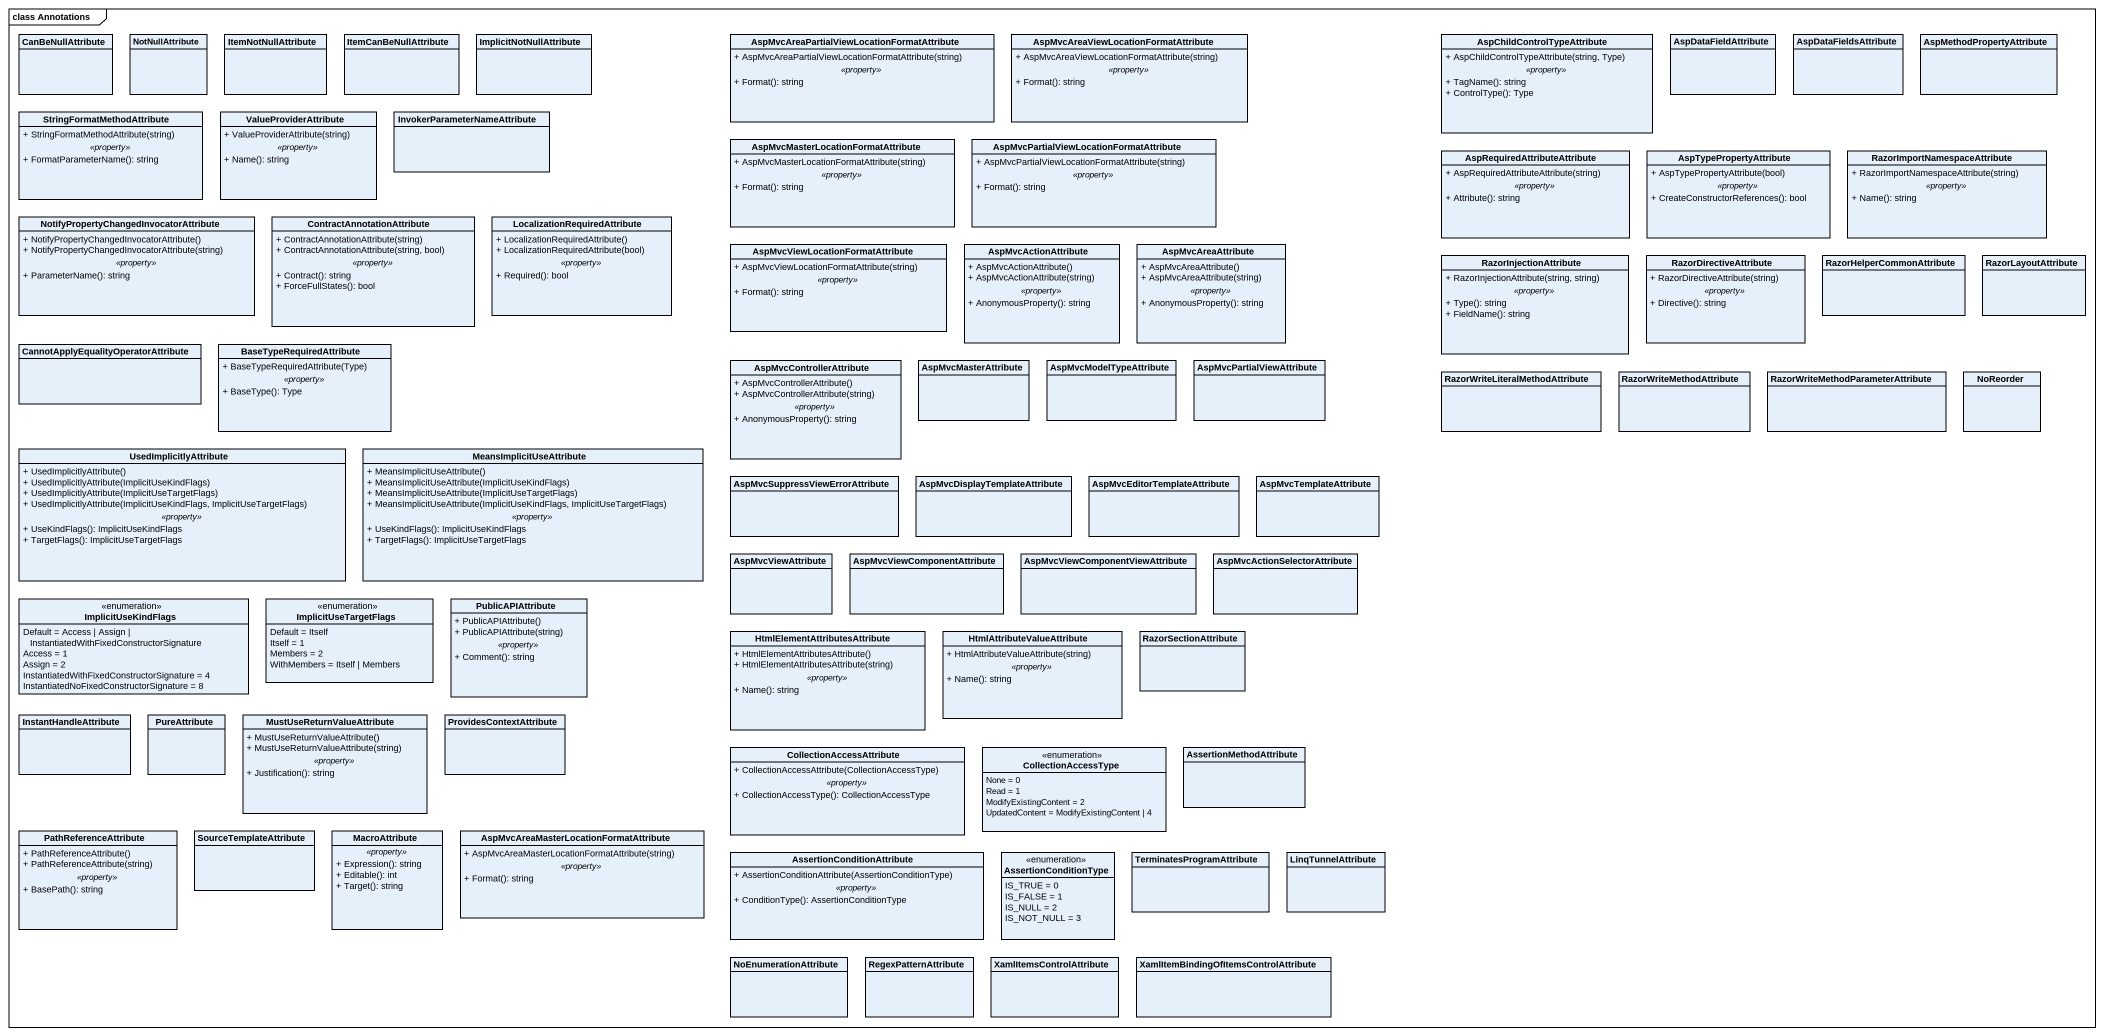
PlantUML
@startuml
mainframe class Annotations
hide circle
hide empty members
skinparam classAttributeIconSize 0
class CanBeNullAttribute
class NotNullAttribute
class ItemNotNullAttribute
class ItemCanBeNullAttribute
class ImplicitNotNullAttribute
class "AspMvcAreaPartialViewLocationFormatAttribute" as AspMvcAreaPartialViewLocatio {
  + AspMvcAreaPartialViewLocationFormatAttribute(string)
  .. <<property>> ..
  + Format(): string
}
class "AspMvcAreaViewLocationFormatAttribute" as AspMvcAreaViewLocationFormat {
  + AspMvcAreaViewLocationFormatAttribute(string)
  .. <<property>> ..
  + Format(): string
}
class AspChildControlTypeAttribute {
  + AspChildControlTypeAttribute(string, Type)
  .. <<property>> ..
  + TagName(): string
  + ControlType(): Type
}
class AspDataFieldAttribute
class AspDataFieldsAttribute
class AspMethodPropertyAttribute
class StringFormatMethodAttribute {
  + StringFormatMethodAttribute(string)
  .. <<property>> ..
  + FormatParameterName(): string
}
class ValueProviderAttribute {
  + ValueProviderAttribute(string)
  .. <<property>> ..
  + Name(): string
}
class "InvokerParameterNameAttribute" as InvokerParameterNameAttribut
class "AspMvcMasterLocationFormatAttribute" as AspMvcMasterLocationFormatAt {
  + AspMvcMasterLocationFormatAttribute(string)
  .. <<property>> ..
  + Format(): string
}
class "AspMvcPartialViewLocationFormatAttribute" as AspMvcPartialViewLocationFor {
  + AspMvcPartialViewLocationFormatAttribute(string)
  .. <<property>> ..
  + Format(): string
}
class "AspRequiredAttributeAttribute" as AspRequiredAttributeAttribut {
  + AspRequiredAttributeAttribute(string)
  .. <<property>> ..
  + Attribute(): string
}
class AspTypePropertyAttribute {
  + AspTypePropertyAttribute(bool)
  .. <<property>> ..
  + CreateConstructorReferences(): bool
}
class "RazorImportNamespaceAttribute" as RazorImportNamespaceAttribut {
  + RazorImportNamespaceAttribute(string)
  .. <<property>> ..
  + Name(): string
}
class "NotifyPropertyChangedInvocatorAttribute" as NotifyPropertyChangedInvocat {
  + NotifyPropertyChangedInvocatorAttribute()
  + NotifyPropertyChangedInvocatorAttribute(string)
  .. <<property>> ..
  + ParameterName(): string
}
class ContractAnnotationAttribute {
  + ContractAnnotationAttribute(string)
  + ContractAnnotationAttribute(string, bool)
  .. <<property>> ..
  + Contract(): string
  + ForceFullStates(): bool
}
class "LocalizationRequiredAttribute" as LocalizationRequiredAttribut {
  + LocalizationRequiredAttribute()
  + LocalizationRequiredAttribute(bool)
  .. <<property>> ..
  + Required(): bool
}
class "AspMvcViewLocationFormatAttribute" as AspMvcViewLocationFormatAttr {
  + AspMvcViewLocationFormatAttribute(string)
  .. <<property>> ..
  + Format(): string
}
class AspMvcActionAttribute {
  + AspMvcActionAttribute()
  + AspMvcActionAttribute(string)
  .. <<property>> ..
  + AnonymousProperty(): string
}
class AspMvcAreaAttribute {
  + AspMvcAreaAttribute()
  + AspMvcAreaAttribute(string)
  .. <<property>> ..
  + AnonymousProperty(): string
}
class RazorInjectionAttribute {
  + RazorInjectionAttribute(string, string)
  .. <<property>> ..
  + Type(): string
  + FieldName(): string
}
class RazorDirectiveAttribute {
  + RazorDirectiveAttribute(string)
  .. <<property>> ..
  + Directive(): string
}
class RazorHelperCommonAttribute
class RazorLayoutAttribute
class "CannotApplyEqualityOperatorAttribute" as CannotApplyEqualityOperatorA
class BaseTypeRequiredAttribute {
  + BaseTypeRequiredAttribute(Type)
  .. <<property>> ..
  + BaseType(): Type
}
class AspMvcControllerAttribute {
  + AspMvcControllerAttribute()
  + AspMvcControllerAttribute(string)
  .. <<property>> ..
  + AnonymousProperty(): string
}
class AspMvcMasterAttribute
class AspMvcModelTypeAttribute
class AspMvcPartialViewAttribute
class "RazorWriteLiteralMethodAttribute" as RazorWriteLiteralMethodAttri
class RazorWriteMethodAttribute
class "RazorWriteMethodParameterAttribute" as RazorWriteMethodParameterAtt
class NoReorder
class UsedImplicitlyAttribute {
  + UsedImplicitlyAttribute()
  + UsedImplicitlyAttribute(ImplicitUseKindFlags)
  + UsedImplicitlyAttribute(ImplicitUseTargetFlags)
  + UsedImplicitlyAttribute(ImplicitUseKindFlags, ImplicitUseTargetFlags)
  .. <<property>> ..
  + UseKindFlags(): ImplicitUseKindFlags
  + TargetFlags(): ImplicitUseTargetFlags
}
class MeansImplicitUseAttribute {
  + MeansImplicitUseAttribute()
  + MeansImplicitUseAttribute(ImplicitUseKindFlags)
  + MeansImplicitUseAttribute(ImplicitUseTargetFlags)
  + MeansImplicitUseAttribute(ImplicitUseKindFlags, ImplicitUseTargetFlags)
  .. <<property>> ..
  + UseKindFlags(): ImplicitUseKindFlags
  + TargetFlags(): ImplicitUseTargetFlags
}
class "AspMvcSuppressViewErrorAttribute" as AspMvcSuppressViewErrorAttri
class "AspMvcDisplayTemplateAttribute" as AspMvcDisplayTemplateAttribu
class "AspMvcEditorTemplateAttribute" as AspMvcEditorTemplateAttribut
class AspMvcTemplateAttribute
class AspMvcViewAttribute
class AspMvcViewComponentAttribute
class "AspMvcViewComponentViewAttribute" as AspMvcViewComponentViewAttri
class "AspMvcActionSelectorAttribute" as AspMvcActionSelectorAttribut
enum ImplicitUseKindFlags {
  Default = Access | Assign | InstantiatedWithFixedConstructorSignature
  Access = 1
  Assign = 2
  InstantiatedWithFixedConstructorSignature = 4
  InstantiatedNoFixedConstructorSignature = 8
}
enum ImplicitUseTargetFlags {
  Default = Itself
  Itself = 1
  Members = 2
  WithMembers = Itself | Members
}
class PublicAPIAttribute {
  + PublicAPIAttribute()
  + PublicAPIAttribute(string)
  .. <<property>> ..
  + Comment(): string
}
class "HtmlElementAttributesAttribute" as HtmlElementAttributesAttribu {
  + HtmlElementAttributesAttribute()
  + HtmlElementAttributesAttribute(string)
  .. <<property>> ..
  + Name(): string
}
class HtmlAttributeValueAttribute {
  + HtmlAttributeValueAttribute(string)
  .. <<property>> ..
  + Name(): string
}
class RazorSectionAttribute
class InstantHandleAttribute
class PureAttribute
class MustUseReturnValueAttribute {
  + MustUseReturnValueAttribute()
  + MustUseReturnValueAttribute(string)
  .. <<property>> ..
  + Justification(): string
}
class ProvidesContextAttribute
class CollectionAccessAttribute {
  + CollectionAccessAttribute(CollectionAccessType)
  .. <<property>> ..
  + CollectionAccessType(): CollectionAccessType
}
enum CollectionAccessType {
  None = 0
  Read = 1
  ModifyExistingContent = 2
  UpdatedContent = ModifyExistingContent | 4
}
class AssertionMethodAttribute
class PathReferenceAttribute {
  + PathReferenceAttribute()
  + PathReferenceAttribute(string)
  .. <<property>> ..
  + BasePath(): string
}
class SourceTemplateAttribute
class MacroAttribute {
  .. <<property>> ..
  + Expression(): string
  + Editable(): int
  + Target(): string
}
class "AspMvcAreaMasterLocationFormatAttribute" as AspMvcAreaMasterLocationForm {
  + AspMvcAreaMasterLocationFormatAttribute(string)
  .. <<property>> ..
  + Format(): string
}
class AssertionConditionAttribute {
  + AssertionConditionAttribute(AssertionConditionType)
  .. <<property>> ..
  + ConditionType(): AssertionConditionType
}
enum AssertionConditionType {
  IS_TRUE = 0
  IS_FALSE = 1
  IS_NULL = 2
  IS_NOT_NULL = 3
}
class TerminatesProgramAttribute
class LinqTunnelAttribute
class NoEnumerationAttribute
class RegexPatternAttribute
class XamlItemsControlAttribute
class "XamlItemBindingOfItemsControlAttribute" as XamlItemBindingOfItemsContro
@enduml
